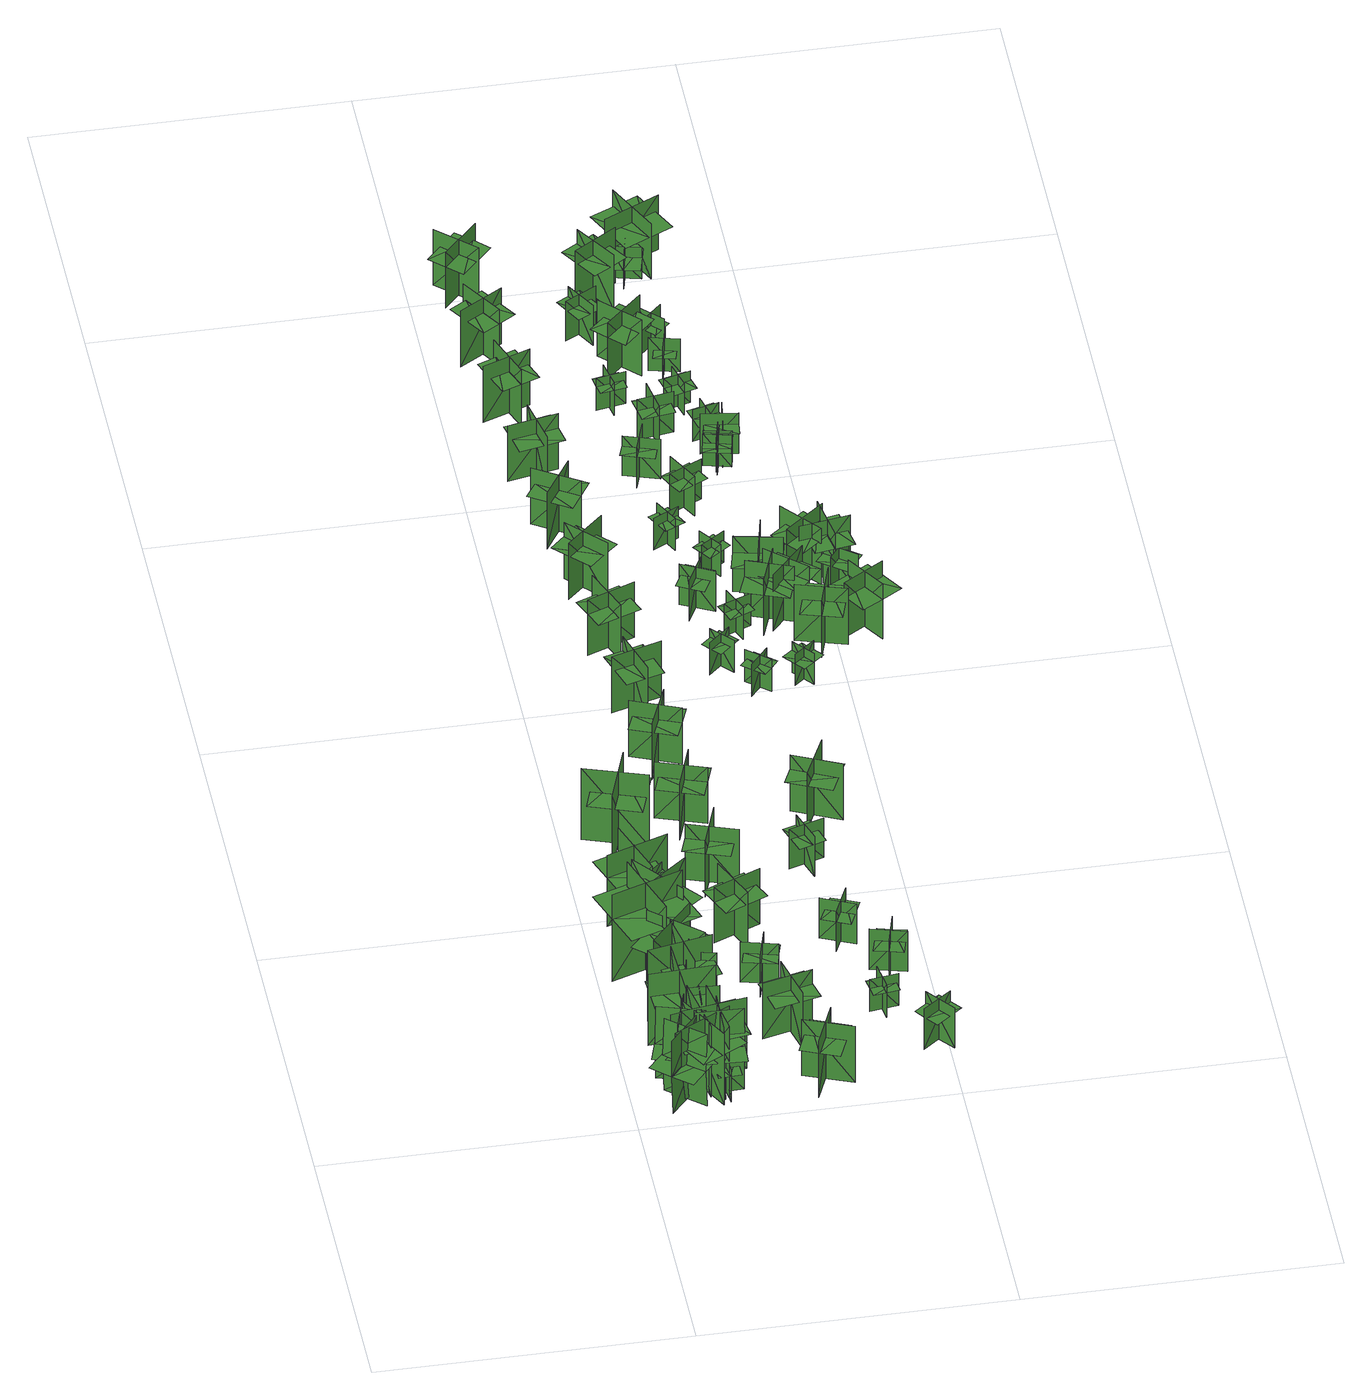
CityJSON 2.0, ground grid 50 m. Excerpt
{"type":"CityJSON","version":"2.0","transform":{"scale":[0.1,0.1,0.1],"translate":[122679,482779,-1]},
"CityObjects":{
"tree1":{"type":"SolitaryVegetationObject","geometry":[{"type":"MultiSurface","lod":"1","boundaries":[[[0,1,2]],[[0,2,3]],[[4,5,6]],[[4,6,7]],[[8,9,5]],[[8,5,4]],[[10,11,1]],[[10,1,0]],[[0,1,12]],[[0,12,13]],[[0,14,15]],[[0,15,1]]]}]},
"tree2":{"type":"SolitaryVegetationObject","geometry":[{"type":"MultiSurface","lod":"1","boundaries":[[[16,17,18]],[[16,18,19]],[[20,21,22]],[[20,22,23]],[[24,25,21]],[[24,21,20]],[[26,27,17]],[[26,17,16]],[[16,17,28]],[[16,28,29]],[[16,30,31]],[[16,31,17]]]}]},
"tree3":{"type":"SolitaryVegetationObject","geometry":[{"type":"MultiSurface","lod":"1","boundaries":[[[32,33,34]],[[32,34,35]],[[36,37,38]],[[36,38,39]],[[40,41,42]],[[40,42,43]],[[40,43,44]],[[40,44,45]]]}]},
"tree4":{"type":"SolitaryVegetationObject","geometry":[{"type":"MultiSurface","lod":"1","boundaries":[[[46,47,48]],[[46,48,49]],[[50,51,52]],[[50,52,53]],[[54,55,56]],[[54,56,57]],[[54,57,58]],[[54,58,59]]]}]},
"tree5":{"type":"SolitaryVegetationObject","geometry":[{"type":"MultiSurface","lod":"1","boundaries":[[[60,61,62]],[[60,62,63]],[[64,65,66]],[[64,66,67]],[[68,69,70]],[[68,70,71]],[[68,71,72]],[[68,72,73]]]}]},
"tree6":{"type":"SolitaryVegetationObject","geometry":[{"type":"MultiSurface","lod":"1","boundaries":[[[74,75,76]],[[74,76,77]],[[78,79,80]],[[78,80,81]],[[82,83,79]],[[82,79,78]],[[84,85,75]],[[84,75,74]],[[74,75,86]],[[74,86,87]],[[74,88,89]],[[74,89,75]]]}]},
"tree7":{"type":"SolitaryVegetationObject","geometry":[{"type":"MultiSurface","lod":"1","boundaries":[[[90,91,92]],[[90,92,93]],[[94,95,96]],[[94,96,97]],[[98,99,100]],[[98,100,101]],[[98,101,102]],[[98,102,103]]]}]},
"tree8":{"type":"SolitaryVegetationObject","geometry":[{"type":"MultiSurface","lod":"1","boundaries":[[[104,105,106]],[[104,106,107]],[[108,109,110]],[[108,110,111]],[[112,113,114]],[[112,114,115]],[[112,116,117]],[[112,117,113]]]}]},
"tree9":{"type":"SolitaryVegetationObject","geometry":[{"type":"MultiSurface","lod":"1","boundaries":[[[118,119,120]],[[118,120,121]],[[122,123,124]],[[122,124,125]],[[126,127,123]],[[126,123,122]],[[128,129,119]],[[128,119,118]],[[118,119,130]],[[118,130,131]],[[118,132,133]],[[118,133,119]]]}]},
"tree10":{"type":"SolitaryVegetationObject","geometry":[{"type":"MultiSurface","lod":"1","boundaries":[[[134,135,136]],[[134,136,137]],[[138,139,140]],[[138,140,141]],[[142,143,144]],[[142,144,145]],[[142,145,146]],[[142,146,147]]]}]},
"tree11":{"type":"SolitaryVegetationObject","geometry":[{"type":"MultiSurface","lod":"1","boundaries":[[[148,149,150]],[[148,150,151]],[[152,153,154]],[[152,154,155]],[[156,157,158]],[[156,158,159]],[[156,159,160]],[[156,160,161]]]}]},
"tree12":{"type":"SolitaryVegetationObject","geometry":[{"type":"MultiSurface","lod":"1","boundaries":[[[162,163,164]],[[162,164,165]],[[166,167,168]],[[166,168,169]],[[170,171,172]],[[170,172,173]],[[170,173,174]],[[170,174,175]]]}]},
"tree13":{"type":"SolitaryVegetationObject","geometry":[{"type":"MultiSurface","lod":"1","boundaries":[[[176,177,178]],[[176,178,179]],[[180,181,182]],[[180,182,183]],[[184,185,186]],[[184,186,187]],[[184,187,188]],[[184,188,189]]]}]},
"tree14":{"type":"SolitaryVegetationObject","geometry":[{"type":"MultiSurface","lod":"1","boundaries":[[[190,191,192]],[[190,192,193]],[[194,195,196]],[[194,196,197]],[[198,199,195]],[[198,195,194]],[[200,201,191]],[[200,191,190]],[[190,191,202]],[[190,202,203]],[[190,204,205]],[[190,205,191]]]}]},
"tree15":{"type":"SolitaryVegetationObject","geometry":[{"type":"MultiSurface","lod":"1","boundaries":[[[206,207,208]],[[206,208,209]],[[210,211,212]],[[210,212,213]],[[214,215,216]],[[214,216,217]],[[214,217,218]],[[214,218,219]]]}]},
"tree16":{"type":"SolitaryVegetationObject","geometry":[{"type":"MultiSurface","lod":"1","boundaries":[[[220,221,222]],[[220,222,223]],[[224,225,226]],[[224,226,227]],[[228,229,230]],[[228,230,231]],[[228,231,232]],[[228,232,233]]]}]},
"tree17":{"type":"SolitaryVegetationObject","geometry":[{"type":"MultiSurface","lod":"1","boundaries":[[[234,235,236]],[[234,236,237]],[[238,239,240]],[[238,240,241]],[[242,243,239]],[[242,239,238]],[[244,245,235]],[[244,235,234]],[[234,235,246]],[[234,246,247]],[[234,248,249]],[[234,249,235]]]}]},
"tree18":{"type":"SolitaryVegetationObject","geometry":[{"type":"MultiSurface","lod":"1","boundaries":[[[250,251,252]],[[250,252,253]],[[254,255,256]],[[254,256,257]],[[258,259,260]],[[258,260,261]],[[258,261,262]],[[258,262,263]]]}]},
"tree19":{"type":"SolitaryVegetationObject","geometry":[{"type":"MultiSurface","lod":"1","boundaries":[[[264,265,266]],[[264,266,267]],[[268,269,270]],[[268,270,271]],[[272,273,274]],[[272,274,275]],[[272,276,277]],[[272,277,273]]]}]},
"tree20":{"type":"SolitaryVegetationObject","geometry":[{"type":"MultiSurface","lod":"1","boundaries":[[[278,279,280]],[[278,280,281]],[[282,283,284]],[[282,284,285]],[[286,287,288]],[[286,288,289]],[[286,290,291]],[[286,291,287]]]}]},
"tree21":{"type":"SolitaryVegetationObject","geometry":[{"type":"MultiSurface","lod":"1","boundaries":[[[292,293,294]],[[292,294,295]],[[296,297,298]],[[296,298,299]],[[300,301,302]],[[300,302,303]],[[300,304,305]],[[300,305,301]]]}]},
"tree22":{"type":"SolitaryVegetationObject","geometry":[{"type":"MultiSurface","lod":"1","boundaries":[[[306,307,308]],[[306,308,309]],[[310,311,312]],[[310,312,313]],[[314,315,316]],[[314,316,317]],[[314,318,319]],[[314,319,315]]]}]},
"tree23":{"type":"SolitaryVegetationObject","geometry":[{"type":"MultiSurface","lod":"1","boundaries":[[[320,321,322]],[[320,322,323]],[[324,325,326]],[[324,326,327]],[[328,329,330]],[[328,330,331]],[[328,332,333]],[[328,333,329]]]}]},
"tree24":{"type":"SolitaryVegetationObject","geometry":[{"type":"MultiSurface","lod":"1","boundaries":[[[334,335,336]],[[334,336,337]],[[338,339,340]],[[338,340,341]],[[342,343,344]],[[342,344,345]],[[342,346,347]],[[342,347,343]]]}]},
"tree25":{"type":"SolitaryVegetationObject","geometry":[{"type":"MultiSurface","lod":"1","boundaries":[[[348,349,350]],[[348,350,351]],[[352,353,354]],[[352,354,355]],[[356,357,358]],[[356,358,359]],[[356,360,361]],[[356,361,357]]]}]},
"tree26":{"type":"SolitaryVegetationObject","geometry":[{"type":"MultiSurface","lod":"1","boundaries":[[[362,363,364]],[[362,364,365]],[[366,367,368]],[[366,368,369]],[[370,371,372]],[[370,372,373]],[[370,374,375]],[[370,375,371]]]}]},
"tree27":{"type":"SolitaryVegetationObject","geometry":[{"type":"MultiSurface","lod":"1","boundaries":[[[376,377,378]],[[376,378,379]],[[380,381,382]],[[380,382,383]],[[384,385,386]],[[384,386,387]],[[384,388,389]],[[384,389,385]]]}]},
"tree28":{"type":"SolitaryVegetationObject","geometry":[{"type":"MultiSurface","lod":"1","boundaries":[[[390,391,392]],[[390,392,393]],[[394,395,396]],[[394,396,397]],[[398,399,400]],[[398,400,401]],[[398,402,403]],[[398,403,399]]]}]},
"tree29":{"type":"SolitaryVegetationObject","geometry":[{"type":"MultiSurface","lod":"1","boundaries":[[[404,405,406]],[[404,406,407]],[[408,409,410]],[[408,410,411]],[[412,413,414]],[[412,414,415]],[[412,416,417]],[[412,417,413]]]}]},
"tree30":{"type":"SolitaryVegetationObject","geometry":[{"type":"MultiSurface","lod":"1","boundaries":[[[418,419,420]],[[418,420,421]],[[422,423,424]],[[422,424,425]],[[426,427,428]],[[426,428,429]],[[426,430,431]],[[426,431,427]]]}]},
"tree31":{"type":"SolitaryVegetationObject","geometry":[{"type":"MultiSurface","lod":"1","boundaries":[[[432,433,434]],[[432,434,435]],[[436,437,438]],[[436,438,439]],[[440,441,442]],[[440,442,443]],[[440,444,445]],[[440,445,441]]]}]},
"tree32":{"type":"SolitaryVegetationObject","geometry":[{"type":"MultiSurface","lod":"1","boundaries":[[[446,447,448]],[[446,448,449]],[[450,451,452]],[[450,452,453]],[[454,455,456]],[[454,456,457]],[[454,458,459]],[[454,459,455]]]}]},
"tree33":{"type":"SolitaryVegetationObject","geometry":[{"type":"MultiSurface","lod":"1","boundaries":[[[460,461,462]],[[460,462,463]],[[464,465,466]],[[464,466,467]],[[468,469,470]],[[468,470,471]],[[468,472,473]],[[468,473,469]]]}]},
"tree34":{"type":"SolitaryVegetationObject","geometry":[{"type":"MultiSurface","lod":"1","boundaries":[[[474,475,476]],[[474,476,477]],[[478,479,480]],[[478,480,481]],[[482,483,484]],[[482,484,485]],[[482,486,487]],[[482,487,483]]]}]},
"tree35":{"type":"SolitaryVegetationObject","geometry":[{"type":"MultiSurface","lod":"1","boundaries":[[[488,489,490]],[[488,490,491]],[[492,493,494]],[[492,494,495]],[[496,497,498]],[[496,498,499]],[[496,500,501]],[[496,501,497]]]}]},
"tree36":{"type":"SolitaryVegetationObject","geometry":[{"type":"MultiSurface","lod":"1","boundaries":[[[502,503,504]],[[502,504,505]],[[506,507,508]],[[506,508,509]],[[510,511,512]],[[510,512,513]],[[510,514,515]],[[510,515,511]]]}]},
"tree37":{"type":"SolitaryVegetationObject","geometry":[{"type":"MultiSurface","lod":"1","boundaries":[[[516,517,518]],[[516,518,519]],[[520,521,522]],[[520,522,523]],[[524,525,526]],[[524,526,527]],[[524,528,529]],[[524,529,525]]]}]},
"tree38":{"type":"SolitaryVegetationObject","geometry":[{"type":"MultiSurface","lod":"1","boundaries":[[[530,531,532]],[[530,532,533]],[[534,535,536]],[[534,536,537]],[[538,539,540]],[[538,540,541]],[[538,542,543]],[[538,543,539]]]}]},
"tree39":{"type":"SolitaryVegetationObject","geometry":[{"type":"MultiSurface","lod":"1","boundaries":[[[544,545,546]],[[544,546,547]],[[548,549,550]],[[548,550,551]],[[552,553,554]],[[552,554,555]],[[552,556,557]],[[552,557,553]]]}]},
"tree40":{"type":"SolitaryVegetationObject","geometry":[{"type":"MultiSurface","lod":"1","boundaries":[[[558,559,560]],[[558,560,561]],[[562,563,564]],[[562,564,565]],[[566,567,568]],[[566,568,569]],[[566,570,571]],[[566,571,567]]]}]},
"tree41":{"type":"SolitaryVegetationObject","geometry":[{"type":"MultiSurface","lod":"1","boundaries":[[[572,573,574]],[[572,574,575]],[[576,577,578]],[[576,578,579]],[[580,581,582]],[[580,582,583]],[[580,584,585]],[[580,585,581]]]}]},
"tree42":{"type":"SolitaryVegetationObject","geometry":[{"type":"MultiSurface","lod":"1","boundaries":[[[586,587,588]],[[586,588,589]],[[590,591,592]],[[590,592,593]],[[594,595,596]],[[594,596,597]],[[594,598,599]],[[594,599,595]]]}]},
"tree43":{"type":"SolitaryVegetationObject","geometry":[{"type":"MultiSurface","lod":"1","boundaries":[[[600,601,602]],[[600,602,603]],[[604,605,606]],[[604,606,607]],[[608,609,610]],[[608,610,611]],[[608,612,613]],[[608,613,609]]]}]},
"tree44":{"type":"SolitaryVegetationObject","geometry":[{"type":"MultiSurface","lod":"1","boundaries":[[[614,615,616]],[[614,616,617]],[[618,619,620]],[[618,620,621]],[[622,623,624]],[[622,624,625]],[[622,626,627]],[[622,627,623]]]}]},
"tree45":{"type":"SolitaryVegetationObject","geometry":[{"type":"MultiSurface","lod":"1","boundaries":[[[628,629,630]],[[628,630,631]],[[632,633,634]],[[632,634,635]],[[636,637,638]],[[636,638,639]],[[636,640,641]],[[636,641,637]]]}]},
"tree46":{"type":"SolitaryVegetationObject","geometry":[{"type":"MultiSurface","lod":"1","boundaries":[[[642,643,644]],[[642,644,645]],[[646,647,648]],[[646,648,649]],[[650,651,652]],[[650,652,653]],[[650,654,655]],[[650,655,651]]]}]},
"tree47":{"type":"SolitaryVegetationObject","geometry":[{"type":"MultiSurface","lod":"1","boundaries":[[[656,657,658]],[[656,658,659]],[[660,661,662]],[[660,662,663]],[[664,665,666]],[[664,666,667]],[[664,667,668]],[[664,668,669]]]}]},
"tree48":{"type":"SolitaryVegetationObject","geometry":[{"type":"MultiSurface","lod":"1","boundaries":[[[670,671,672]],[[670,672,673]],[[674,675,676]],[[674,676,677]],[[678,679,680]],[[678,680,681]],[[678,681,682]],[[678,682,683]]]}]},
"tree49":{"type":"SolitaryVegetationObject","geometry":[{"type":"MultiSurface","lod":"1","boundaries":[[[684,685,686]],[[684,686,687]],[[688,689,690]],[[688,690,691]],[[692,693,694]],[[692,694,695]],[[692,696,697]],[[692,697,693]]]}]},
"tree50":{"type":"SolitaryVegetationObject","geometry":[{"type":"MultiSurface","lod":"1","boundaries":[[[698,699,700]],[[698,700,701]],[[702,703,704]],[[702,704,705]],[[706,707,708]],[[706,708,709]],[[706,710,711]],[[706,711,707]]]}]},
"tree51":{"type":"SolitaryVegetationObject","geometry":[{"type":"MultiSurface","lod":"1","boundaries":[[[712,713,714]],[[712,714,715]],[[716,717,718]],[[716,718,719]],[[720,721,722]],[[720,722,723]],[[720,723,724]],[[720,724,725]]]}]},
"tree52":{"type":"SolitaryVegetationObject","geometry":[{"type":"MultiSurface","lod":"1","boundaries":[[[726,727,728]],[[726,728,729]],[[730,731,732]],[[730,732,733]],[[734,735,736]],[[734,736,737]],[[734,738,739]],[[734,739,735]]]}]},
"tree53":{"type":"SolitaryVegetationObject","geometry":[{"type":"MultiSurface","lod":"1","boundaries":[[[740,741,742]],[[740,742,743]],[[744,745,746]],[[744,746,747]],[[748,749,750]],[[748,750,751]],[[748,752,753]],[[748,753,749]]]}]},
"tree54":{"type":"SolitaryVegetationObject","geometry":[{"type":"MultiSurface","lod":"1","boundaries":[[[754,755,756]],[[754,756,757]],[[758,759,760]],[[758,760,761]],[[762,763,764]],[[762,764,765]],[[762,766,767]],[[762,767,763]]]}]},
"tree55":{"type":"SolitaryVegetationObject","geometry":[{"type":"MultiSurface","lod":"1","boundaries":[[[768,769,770]],[[768,770,771]],[[772,773,774]],[[772,774,775]],[[776,777,778]],[[776,778,779]],[[776,780,781]],[[776,781,777]]]}]},
"tree56":{"type":"SolitaryVegetationObject","geometry":[{"type":"MultiSurface","lod":"1","boundaries":[[[782,783,784]],[[782,784,785]],[[786,787,788]],[[786,788,789]],[[790,791,792]],[[790,792,793]],[[790,794,795]],[[790,795,791]]]}]},
"tree57":{"type":"SolitaryVegetationObject","geometry":[{"type":"MultiSurface","lod":"1","boundaries":[[[796,797,798]],[[796,798,799]],[[800,801,802]],[[800,802,803]],[[804,805,806]],[[804,806,807]],[[804,807,808]],[[804,808,809]]]}]},
"tree58":{"type":"SolitaryVegetationObject","geometry":[{"type":"MultiSurface","lod":"1","boundaries":[[[810,811,812]],[[810,812,813]],[[814,815,816]],[[814,816,817]],[[818,819,820]],[[818,820,821]],[[818,821,822]],[[818,822,823]]]}]},
"tree59":{"type":"SolitaryVegetationObject","geometry":[{"type":"MultiSurface","lod":"1","boundaries":[[[824,825,826]],[[824,826,827]],[[828,829,830]],[[828,830,831]],[[832,833,834]],[[832,834,835]],[[832,836,837]],[[832,837,833]]]}]},
"tree60":{"type":"SolitaryVegetationObject","geometry":[{"type":"MultiSurface","lod":"1","boundaries":[[[838,839,840]],[[838,840,841]],[[842,843,844]],[[842,844,845]],[[846,847,848]],[[846,848,849]],[[846,849,850]],[[846,850,851]]]}]},
"tree61":{"type":"SolitaryVegetationObject","geometry":[{"type":"MultiSurface","lod":"1","boundaries":[[[852,853,854]],[[852,854,855]],[[856,857,858]],[[856,858,859]],[[860,861,862]],[[860,862,863]],[[860,863,864]],[[860,864,865]]]}]},
"tree62":{"type":"SolitaryVegetationObject","geometry":[{"type":"MultiSurface","lod":"1","boundaries":[[[866,867,868]],[[866,868,869]],[[870,871,872]],[[870,872,873]],[[874,875,876]],[[874,876,877]],[[874,878,879]],[[874,879,875]]]}]},
"tree63":{"type":"SolitaryVegetationObject","geometry":[{"type":"MultiSurface","lod":"1","boundaries":[[[880,881,882]],[[880,882,883]],[[884,885,886]],[[884,886,887]],[[888,889,890]],[[888,890,891]],[[888,892,893]],[[888,893,889]]]}]},
"tree64":{"type":"SolitaryVegetationObject","geometry":[{"type":"MultiSurface","lod":"1","boundaries":[[[894,895,896]],[[894,896,897]],[[898,899,900]],[[898,900,901]],[[902,903,904]],[[902,904,905]],[[902,905,906]],[[902,906,907]]]}]},
"tree65":{"type":"SolitaryVegetationObject","geometry":[{"type":"MultiSurface","lod":"1","boundaries":[[[908,909,910]],[[908,910,911]],[[912,913,914]],[[912,914,915]],[[916,917,918]],[[916,918,919]],[[916,919,920]],[[916,920,921]]]}]},
"tree66":{"type":"SolitaryVegetationObject","geometry":[{"type":"MultiSurface","lod":"1","boundaries":[[[922,923,924]],[[922,924,925]],[[926,927,928]],[[926,928,929]],[[930,931,932]],[[930,932,933]],[[930,934,935]],[[930,935,931]]]}]},
"tree67":{"type":"SolitaryVegetationObject","geometry":[{"type":"MultiSurface","lod":"1","boundaries":[[[936,937,938]],[[936,938,939]],[[940,941,942]],[[940,942,943]],[[944,945,946]],[[944,946,947]],[[944,948,949]],[[944,949,945]]]}]},
"tree68":{"type":"SolitaryVegetationObject","geometry":[{"type":"MultiSurface","lod":"1","boundaries":[[[950,951,952]],[[950,952,953]],[[954,955,956]],[[954,956,957]],[[958,959,960]],[[958,960,961]],[[958,961,962]],[[958,962,963]]]}]},
"tree69":{"type":"SolitaryVegetationObject","geometry":[{"type":"MultiSurface","lod":"1","boundaries":[[[964,965,966]],[[964,966,967]],[[968,969,970]],[[968,970,971]],[[972,973,974]],[[972,974,975]],[[972,975,976]],[[972,976,977]]]}]},
"tree70":{"type":"SolitaryVegetationObject","geometry":[{"type":"MultiSurface","lod":"1","boundaries":[[[978,979,980]],[[978,980,981]],[[982,983,984]],[[982,984,985]],[[986,987,988]],[[986,988,989]],[[986,989,990]],[[986,990,991]]]}]}
},
"vertices":[
[57,32,72],[107,90,72],[77,116,73],[27,58,73],[52,85,72],[110,35,72],[113,39,142],[55,88,142],[55,88,2],[113,39,2],[59,30,2],[109,88,2],[107,90,142],[57,32,142],[86,7,73],[136,65,73],
[72,67,73],[94,140,73],[56,152,73],[34,78,73],[46,113,73],[119,91,73],[120,95,143],[47,117,143],[47,117,3],[120,95,3],[75,66,3],[97,139,3],[94,140,143],[72,67,143],[109,56,73],[131,129,73],
[138,33,5],[88,125,5],[88,125,144],[138,33,144],[157,98,5],[157,98,144],[65,47,144],[65,47,5],[157,98,100],[136,136,100],[63,96,100],[83,58,100],[104,19,100],[178,59,100],
[66,92,5],[169,113,5],[169,113,144],[66,92,144],[122,55,5],[122,55,144],[102,158,144],[102,158,5],[122,55,100],[165,64,100],[149,146,100],[106,137,100],[63,129,100],[80,47,100],
[49,193,5],[154,197,5],[154,197,145],[49,193,145],[99,148,5],[99,148,145],[94,252,145],[94,252,5],[99,148,101],[142,150,101],[139,233,101],[95,231,101],[51,230,101],[55,146,101],
[139,44,77],[141,121,77],[102,122,77],[99,46,77],[102,82,77],[178,80,77],[178,84,147],[102,87,147],[102,87,6],[178,84,6],[142,44,6],[145,120,6],[141,121,147],[139,44,147],[177,43,77],[180,119,77],
[186,111,7],[82,95,7],[82,95,146],[186,111,146],[131,150,7],[131,150,146],[148,47,146],[148,47,7],[131,150,102],[88,143,102],[101,61,102],[144,68,102],[187,75,102],[174,157,102],
[149,35,7],[146,82,7],[146,82,70],[149,35,70],[174,63,7],[126,60,7],[126,60,70],[174,63,70],[149,39,54],[146,82,54],[128,81,54],[130,38,54],[167,40,54],[165,83,54],
[157,182,62],[98,186,62],[96,155,62],[156,151,62],[127,154,62],[131,213,62],[127,214,116],[124,154,116],[124,154,7],[127,214,7],[158,185,7],[98,188,7],[98,186,116],[157,182,116],[159,212,62],[100,216,62],
[58,428,4],[98,313,4],[98,313,174],[58,428,174],[22,355,4],[137,395,4],[137,395,174],[22,355,174],[22,355,126],[42,298,126],[157,338,126],[137,395,126],[117,453,126],[2,412,126],
[124,212,7],[104,315,7],[104,315,146],[124,212,146],[161,268,7],[161,268,146],[58,248,146],[58,248,7],[161,268,102],[153,311,102],[71,295,102],[79,252,102],[87,209,102],[169,225,102],
[140,347,8],[71,269,8],[71,269,147],[140,347,147],[73,343,8],[73,343,147],[151,274,147],[151,274,8],[73,343,103],[44,311,103],[107,255,103],[136,288,103],[165,320,103],[102,376,103],
[132,305,8],[112,226,8],[112,226,117],[132,305,117],[87,278,8],[87,278,117],[166,258,117],[166,258,8],[87,278,82],[79,245,82],[142,230,82],[150,262,82],[158,295,82],[95,311,82],
[143,359,64],[100,318,64],[121,295,64],[164,336,64],[143,317,64],[102,360,64],[99,358,118],[140,315,118],[140,315,9],[99,358,9],[141,360,9],[98,319,9],[100,318,118],[143,359,118],[122,380,64],[79,339,64],
[65,545,5],[100,446,5],[100,446,145],[65,545,145],[37,484,5],[37,484,145],[136,519,145],[136,519,5],[37,484,101],[51,443,101],[130,471,101],[116,512,101],[101,553,101],[22,525,101],
[70,388,9],[152,453,9],[152,453,149],[70,388,149],[136,381,9],[136,381,149],[71,463,149],[71,463,9],[136,381,105],[171,408,105],[119,473,105],[84,446,105],[50,419,105],[102,353,105],
[78,448,63],[122,488,63],[101,511,63],[57,470,63],[79,489,63],[120,446,63],[122,448,117],[82,491,117],[82,491,8],[122,448,8],[80,446,8],[123,487,8],[122,488,117],[78,448,117],[99,426,63],[142,466,63],
[133,657,9],[34,691,9],[34,691,149],[133,657,149],[103,717,9],[103,717,149],[69,618,149],[69,618,9],[103,717,105],[62,731,105],[35,652,105],[76,638,105],[117,624,105],[144,703,105],
[280,12,16],[312,89,16],[312,89,126],[280,12,126],[341,38,16],[264,69,16],[264,69,126],[341,38,126],[283,19,97],[312,89,97],[282,101,97],[253,31,97],[313,6,97],[342,76,97],
[221,166,15],[301,186,15],[301,186,124],[221,166,124],[277,133,15],[257,213,15],[257,213,124],[277,133,124],[228,168,96],[301,186,96],[293,218,96],[220,200,96],[235,136,96],[309,154,96],
[211,307,14],[268,292,14],[268,292,93],[211,307,93],[235,267,14],[250,324,14],[250,324,93],[235,267,93],[216,305,72],[268,292,72],[274,315,72],[222,328,72],[210,283,72],[263,270,72],
[265,440,13],[189,407,13],[189,407,122],[265,440,122],[204,463,13],[237,387,13],[237,387,122],[204,463,122],[258,437,94],[189,407,94],[202,377,94],[271,407,94],[245,467,94],[176,436,94],
[250,536,14],[172,564,14],[172,564,123],[250,536,123],[221,595,14],[194,517,14],[194,517,123],[221,595,123],[243,539,95],[172,564,95],[161,533,95],[232,508,95],[254,569,95],[183,595,95],
[151,719,12],[229,692,12],[229,692,122],[151,719,122],[180,660,12],[207,739,12],[207,739,122],[180,660,122],[158,717,94],[229,692,94],[240,723,94],[169,748,94],[147,686,94],[218,661,94],
[138,868,14],[215,837,14],[215,837,124],[138,868,124],[164,808,14],[195,885,14],[195,885,124],[164,808,124],[144,865,95],[215,837,95],[227,868,95],[156,896,95],[132,835,95],[203,807,95],
[181,945,11],[157,1024,11],[157,1024,121],[181,945,121],[212,1003,11],[132,979,11],[132,979,121],[212,1003,121],[179,952,93],[157,1024,93],[126,1015,93],[148,942,93],[210,961,93],[189,1034,93],
[439,213,12],[393,206,12],[393,206,75],[439,213,75],[409,235,12],[416,188,12],[416,188,75],[409,235,75],[435,212,58],[393,206,58],[396,187,58],[438,194,58],[433,230,58],[390,224,58],
[196,1146,15],[119,1116,15],[119,1116,124],[196,1146,124],[136,1172,15],[166,1095,15],[166,1095,124],[136,1172,124],[189,1144,96],[119,1116,96],[131,1086,96],[201,1113,96],[177,1174,96],[107,1147,96],
[392,410,12],[368,356,12],[368,356,90],[392,410,90],[348,393,12],[402,369,12],[402,369,90],[348,393,90],[390,406,70],[368,356,70],[389,347,70],[411,396,70],[369,415,70],[346,366,70],
[458,100,14],[505,136,14],[505,136,93],[458,100,93],[504,95,14],[468,141,14],[468,141,93],[504,95,93],[462,103,72],[505,136,72],[490,155,72],[448,122,72],[476,85,72],[519,118,72],
[173,1245,14],[116,1305,14],[116,1305,124],[173,1245,124],[174,1311,14],[114,1254,14],[114,1254,124],[174,1311,124],[168,1251,96],[116,1305,96],[92,1282,96],[144,1228,96],[192,1273,96],[139,1328,96],
[367,538,13],[348,594,13],[348,594,91],[367,538,91],[388,580,13],[332,562,13],[332,562,91],[388,580,91],[365,543,71],[348,594,71],[326,587,71],[343,536,71],[387,550,71],[371,602,71],
[449,327,14],[434,270,14],[434,270,93],[449,327,93],[409,303,14],[466,288,14],[466,288,93],[409,303,93],[448,322,72],[434,270,72],[456,264,72],[470,316,72],[425,328,72],[411,276,72],
[89,1442,14],[159,1398,14],[159,1398,124],[89,1442,124],[103,1379,14],[148,1448,14],[148,1448,124],[103,1379,124],[95,1438,95],[159,1398,95],[176,1426,95],[112,1466,95],[77,1411,95],[141,1370,95],
[72,1548,14],[153,1564,14],[153,1564,123],[72,1548,123],[127,1512,14],[110,1593,14],[110,1593,123],[127,1512,123],[79,1549,95],[153,1564,95],[146,1596,95],[72,1581,95],[85,1517,95],[159,1532,95],
[433,664,12],[358,700,12],[358,700,122],[433,664,122],[411,726,12],[375,651,12],[375,651,122],[411,726,122],[427,667,94],[358,700,94],[344,670,94],[413,638,94],[441,697,94],[372,729,94],
[87,1755,13],[116,1677,13],[116,1677,123],[87,1755,123],[60,1695,13],[137,1724,13],[137,1724,123],[60,1695,123],[89,1748,94],[116,1677,94],[146,1689,94],[120,1760,94],[59,1736,94],[85,1666,94],
[293,1038,15],[328,1070,15],[328,1070,78],[293,1038,78],[331,1037,15],[299,1072,15],[299,1072,78],[331,1037,78],[296,1041,62],[328,1070,62],[316,1084,62],[284,1055,62],[309,1027,62],[341,1056,62],
[65,1896,12],[108,1826,12],[108,1826,122],[65,1896,122],[50,1833,12],[120,1876,12],[120,1876,122],[50,1833,122],[68,1890,94],[108,1826,94],[136,1844,94],[96,1908,94],[41,1873,94],[81,1809,94],
[285,1170,15],[312,1223,15],[312,1223,94],[285,1170,94],[329,1185,15],[277,1212,15],[277,1212,94],[329,1185,94],[287,1175,74],[312,1223,74],[291,1234,74],[267,1186,74],[308,1164,74],[333,1212,74],
[343,1014,14],[379,983,14],[379,983,77],[343,1014,77],[347,977,14],[377,1012,14],[377,1012,77],[347,977,77],[347,1011,61],[379,983,61],[391,997,61],[359,1025,61],[334,997,61],[367,969,61],
[108,2035,13],[52,1974,13],[52,1974,122],[108,2035,122],[43,2032,13],[103,1976,13],[103,1976,122],[43,2032,122],[103,2030,94],[52,1974,94],[76,1952,94],[127,2007,94],[79,2052,94],[28,1997,94],
[272,1379,18],[293,1337,18],[293,1337,80],[272,1379,80],[261,1343,18],[303,1365,18],[303,1365,80],[261,1343,80],[274,1375,64],[293,1337,64],[310,1345,64],[290,1384,64],[257,1367,64],[277,1328,64],
[375,1143,15],[331,1125,15],[331,1125,78],[375,1143,78],[340,1157,15],[358,1113,15],[358,1113,78],[340,1157,78],[371,1141,61],[331,1125,61],[338,1107,61],[378,1124,61],[364,1158,61],[324,1142,61],
[361,1298,16],[322,1271,16],[322,1271,78],[361,1298,78],[324,1304,16],[351,1266,16],[351,1266,78],[324,1304,78],[358,1296,62],[322,1271,62],[333,1256,62],[368,1281,62],[347,1311,62],[311,1286,62],
[302,1513,14],[246,1532,14],[246,1532,92],[302,1513,92],[281,1555,14],[262,1499,14],[262,1499,92],[281,1555,92],[297,1515,72],[246,1532,72],[238,1510,72],[290,1493,72],[305,1537,72],[253,1554,72],
[416,987,18],[450,1015,18],[450,1015,79],[416,987,79],[445,984,18],[417,1018,18],[417,1018,79],[445,984,79],[445,984,62],[462,998,62],[434,1032,62],[417,1018,62],[400,1004,62],[428,970,62],
[417,1188,16],[390,1115,16],[390,1115,124],[417,1188,124],[370,1167,16],[442,1140,16],[442,1140,124],[370,1167,124],[370,1167,93],[356,1131,93],[429,1103,93],[442,1140,93],[456,1176,93],[383,1203,93],
[354,1455,15],[301,1428,15],[301,1428,93],[354,1455,93],[309,1469,15],[337,1416,15],[337,1416,93],[309,1469,93],[349,1453,73],[301,1428,73],[312,1407,73],[360,1432,73],[339,1473,73],[291,1448,73],
[281,1701,14],[234,1692,14],[234,1692,77],[281,1701,77],[250,1722,14],[259,1676,14],[259,1676,77],[250,1722,77],[277,1700,61],[234,1692,61],[238,1674,61],[280,1682,61],[273,1719,61],[231,1711,61],
[394,1183,16],[410,1259,16],[410,1259,124],[394,1183,124],[437,1211,16],[362,1227,16],[362,1227,124],[437,1211,124],[437,1211,93],[446,1249,93],[370,1265,93],[362,1227,93],[353,1189,93],[429,1173,93],
[402,1190,15],[464,1135,15],[464,1135,125],[402,1190,125],[407,1125,15],[462,1187,15],[462,1187,125],[407,1125,125],[408,1186,97],[464,1135,97],[486,1160,97],[429,1210,97],[386,1161,97],[442,1111,97],
[341,1621,14],[283,1612,14],[283,1612,93],[341,1621,93],[303,1648,14],[313,1590,14],[313,1590,93],[303,1648,93],[336,1620,72],[283,1612,72],[287,1589,72],[340,1597,72],[333,1643,72],[279,1635,72],
[256,1844,16],[227,1896,16],[227,1896,94],[256,1844,94],[268,1889,16],[217,1861,16],[217,1861,94],[268,1889,94],[253,1849,74],[227,1896,74],[207,1885,74],[233,1838,74],[274,1860,74],[247,1907,74],
[492,1128,15],[468,1049,15],[468,1049,125],[492,1128,125],[434,1097,15],[513,1073,15],[513,1073,125],[434,1097,125],[490,1121,97],[468,1049,97],[499,1039,97],[521,1112,97],[458,1131,97],[436,1058,97],
[324,1823,12],[265,1765,12],[265,1765,122],[324,1823,122],[259,1823,12],[317,1764,12],[317,1764,122],[259,1823,122],[319,1818,94],[265,1765,94],[288,1742,94],[342,1795,94],[296,1841,94],[242,1788,94],
[387,1500,21],[397,1543,21],[397,1543,83],[387,1500,83],[412,1515,21],[369,1526,21],[369,1526,83],[412,1515,83],[412,1515,65],[417,1537,65],[374,1547,65],[369,1526,65],[364,1504,65],[407,1494,65],
[396,1550,21],[386,1507,21],[386,1507,83],[396,1550,83],[371,1534,21],[414,1525,21],[414,1525,83],[371,1534,83],[371,1534,66],[366,1512,66],[409,1503,66],[414,1525,66],[419,1546,66],[375,1556,66],
[510,1281,14],[446,1229,14],[446,1229,124],[510,1281,124],[445,1287,14],[498,1223,14],[498,1223,124],[445,1287,124],[505,1277,95],[446,1229,95],[467,1203,95],[526,1252,95],[484,1302,95],[426,1254,95],
[377,1681,18],[334,1669,18],[334,1669,80],[377,1681,80],[351,1696,18],[363,1653,18],[363,1653,80],[351,1696,80],[351,1696,62],[330,1690,62],[341,1647,62],[363,1653,62],[384,1659,62],[373,1701,62],
[379,1609,22],[390,1566,22],[390,1566,84],[379,1609,84],[364,1584,22],[406,1594,22],[406,1594,84],[364,1584,84],[364,1584,66],[369,1562,66],[412,1573,66],[406,1594,66],[401,1616,66],[358,1605,66],
[370,1553,21],[428,1545,21],[428,1545,100],[370,1553,100],[398,1516,21],[407,1574,21],[407,1574,100],[398,1516,100],[375,1552,79],[428,1545,79],[432,1568,79],[378,1575,79],[372,1529,79],[425,1521,79],
[302,1924,13],[258,1994,13],[258,1994,122],[302,1924,122],[316,1988,13],[246,1944,13],[246,1944,122],[316,1988,122],[299,1930,94],[258,1994,94],[231,1977,94],[271,1913,94],[326,1948,94],[286,2012,94],
[576,1132,14],[510,1091,14],[510,1091,122],[576,1132,122],[526,1144,14],[567,1078,14],[567,1078,122],[526,1144,122],[526,1144,92],[493,1124,92],[534,1058,92],[567,1078,92],[600,1098,92],[559,1164,92],
[345,1738,18],[357,1786,18],[357,1786,83],[345,1738,83],[375,1756,18],[328,1768,18],[328,1768,83],[375,1756,83],[370,1758,59],[375,1777,59],[341,1786,59],[336,1766,59],[331,1746,59],[365,1738,59],
[503,1288,13],[517,1207,13],[517,1207,123],[503,1288,123],[466,1234,13],[547,1248,13],[547,1248,123],[466,1234,123],[504,1281,94],[517,1207,94],[549,1212,94],[536,1287,94],[472,1276,94],[485,1201,94],
[549,1190,14],[502,1226,14],[502,1226,92],[549,1190,92],[543,1237,14],[507,1190,14],[507,1190,92],[543,1237,92],[545,1194,72],[502,1226,72],[488,1208,72],[531,1175,72],[559,1212,72],[516,1245,72],
[359,1807,18],[324,1842,18],[324,1842,83],[359,1807,83],[359,1842,18],[324,1807,18],[324,1807,83],[359,1842,83],[355,1838,59],[341,1853,59],[316,1828,59],[331,1814,59],[345,1799,59],[370,1824,59],
[356,1984,19],[356,1984,81],[304,1996,81],[304,1996,19],[325,1965,19],[325,1965,81],[337,2016,81],[337,2016,19],[323,1958,61],[349,1952,61],[364,2014,61],[338,2020,61],[312,2026,61],[297,1964,61],
[303,2008,16],[393,2052,16],[393,2052,124],[303,2008,124],[371,1985,16],[327,2075,16],[327,2075,124],[371,1985,124],[369,1989,94],[408,2008,94],[368,2091,94],[329,2072,94],[289,2053,94],[329,1970,94]
]}
